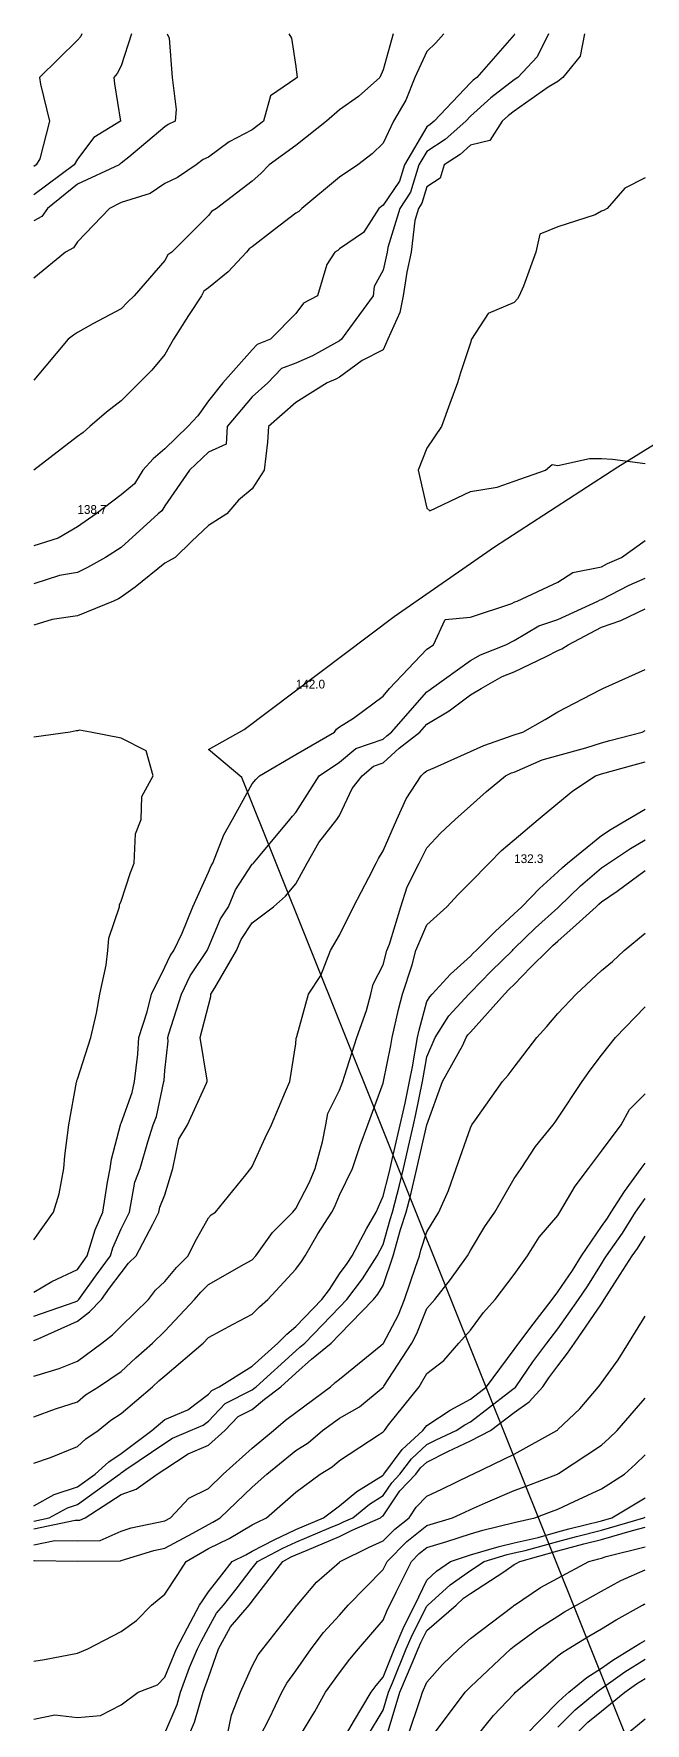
# Model space of a CAD drawing. Extents: x 0 to 210, y 0 to 386.
# Drawn here: x 0 to 70, y 191.5 to 385 of the extents above; entities that cross this region are included whole.
import ezdxf

# ---------------------------------------------------------------- set-up
doc = ezdxf.new("R2010")
doc.units = 0
for name, color, linetype in [('CONTOURS_MAJEURES', 3, 'CONTINUOUS'), ('CONTOURS_MINEURES', 8, 'CONTINUOUS'), ('PARCELLE', 4, 'CONTINUOUS'), ('POINTS_COTES', 7, 'CONTINUOUS')]:
    doc.layers.add(name, color=color, linetype=linetype)

msp = doc.modelspace()

# ---------------------------------------------------------------- linework, layer by layer
at = {"layer": 'CONTOURS_MAJEURES'}
for points in [[(11.206, 384.999), (9.995, 381.343), (9.533, 380.464), (9.149, 380.002), (9.242, 379.248), (9.916, 374.995), (6.865, 373.129), (4.999, 370.632), (4.608, 369.998), (0.003, 366.559)], [(58.923, 384.999), (57.643, 382.358), (55.406, 380.002), (55.003, 379.716), (52.338, 377.66), (49.996, 375.568), (49.453, 374.995), (47.104, 372.89), (45, 371.523), (44.1, 369.998), (43.147, 366.855), (41.904, 365.002), (40.528, 360.52), (40.47, 359.995), (40.004, 357.923), (38.968, 356.032), (38.848, 354.998), (35.712, 350.715), (35.222, 350.002), (34.997, 349.835), (31.898, 348.105), (30.001, 347.273), (28.363, 346.643), (26.797, 345.005), (25.005, 343.401), (22.155, 339.998), (22.008, 337.992), (19.998, 337.088), (17.816, 335.001), (15.002, 330.921), (14.66, 330.346), (14.237, 330.005), (9.995, 326.138), (8.196, 324.998), (6.141, 323.856), (4.999, 323.297), (2.949, 322.948), (0.003, 322)], [(0.003, 238.077), (4.745, 239.749), (4.999, 239.862), (5.078, 239.924), (5.155, 240.003), (7.162, 242.837), (8.772, 245), (9.057, 245.938), (9.995, 248.106), (10.942, 249.996), (11.569, 253.43), (12.198, 255.004), (13.055, 258.057), (13.684, 260), (14.034, 260.966), (14.901, 264.996), (14.911, 265.087), (15.002, 266.248), (15.403, 269.602), (15.337, 270.004), (15.451, 270.454), (16.926, 275), (17.912, 277.086), (19.845, 279.997), (19.998, 280.315), (21.391, 283.611), (22.306, 285.004), (23.085, 286.919), (25.005, 289.86), (25.079, 289.926), (25.142, 290.001), (25.913, 290.909), (29.309, 294.997), (29.623, 295.376), (30.001, 295.774), (32.691, 300.004), (34.997, 301.559), (36.882, 303.12), (40.004, 304.209), (40.416, 304.588), (40.944, 305.001), (45, 309.627), (45.233, 309.764), (45.543, 309.997), (49.996, 313.205), (51.142, 313.859), (54.036, 315.005), (55.003, 315.487), (57.815, 317.189), (59.999, 317.901), (64.598, 320.001), (64.839, 320.157), (64.995, 320.189), (68.167, 321.832), (70.002, 322.623)], [(0.003, 214.626), (1.754, 214.999), (3.848, 216.15), (4.999, 216.524), (9.827, 219.996), (9.916, 220.075), (9.995, 220.13), (10.531, 220.532), (15.002, 223.53), (15.897, 224.106), (17.941, 225.003), (19.382, 225.619), (19.998, 226.083), (21.902, 228.1), (25.005, 229.641), (25.199, 229.805), (25.456, 229.999), (30.001, 234.125), (30.46, 234.537), (31.024, 234.996), (34.997, 239.127), (35.852, 240.003), (37.623, 242.379), (39.313, 245), (40.004, 246.289), (40.813, 249.187), (41.074, 249.996), (41.886, 253.117), (42.327, 255.004), (43.025, 258.025), (43.481, 260), (43.76, 261.24), (44.496, 264.996), (44.581, 265.416), (45, 267.787), (45.956, 270.004), (47.509, 272.491), (49.828, 275), (49.909, 275.088), (49.996, 275.167), (52.386, 277.612), (54.796, 279.997), (54.899, 280.1), (55.003, 280.195), (57.43, 282.571), (59.999, 284.889), (60.06, 284.943), (60.127, 285.004), (62.612, 287.387), (64.995, 289.454), (65.782, 290.001), (68.333, 291.666), (70.002, 292.658)], [(15.002, 190.329), (16.401, 193.6), (16.804, 195.003), (17.845, 197.846), (18.731, 199.999), (19.168, 200.829), (19.998, 202.385), (20.92, 204.075), (21.706, 204.995), (23.178, 206.822), (25.005, 209.212), (25.611, 210.003), (28.5, 211.504), (30.001, 212.217), (33.798, 213.8), (34.997, 214.304), (35.463, 214.534), (36.518, 214.999), (38.426, 216.574), (40.004, 217.555), (40.986, 219.013), (41.925, 219.996), (43.229, 221.77), (45, 223.401), (46.058, 223.943), (48.345, 225.003), (49.34, 225.659), (49.996, 226.007), (54.335, 229.333), (55.003, 229.832), (55.1, 229.902), (55.188, 229.999), (57.133, 232.865), (58.742, 234.996), (59.999, 236.651), (62.348, 240.003), (63.435, 241.564), (64.995, 244.083), (65.35, 244.645), (65.584, 245), (67.403, 247.593), (68.905, 249.996), (69.337, 250.66), (70.002, 251.584)], [(38.223, 189.995), (40.004, 192.948), (40.623, 195.003), (41.084, 196.083), (42.65, 199.999), (43.353, 201.645), (45, 204.883), (45.129, 204.995), (47.66, 207.336), (49.996, 208.975), (51.583, 210.003), (54.217, 210.787), (55.003, 210.981), (56.259, 211.259), (59.999, 212.284), (62.13, 212.868), (64.995, 213.582), (69.855, 214.999), (70.002, 215.086)], [(59.999, 191.019), (61.997, 193), (64.426, 195.003), (64.738, 195.259), (64.995, 195.425), (67.655, 197.344), (70.002, 198.788)]]:
    msp.add_lwpolyline(points, dxfattribs=at)
at = {"layer": 'CONTOURS_MINEURES'}
for points in [[(5.511, 384.999), (5.335, 384.663), (4.999, 384.258), (0.663, 380.002), (0.78, 379.223), (1.781, 374.995), (0.684, 370.68), (0.263, 369.998), (0.003, 369.804)], [(15.285, 384.999), (15.51, 384.491), (15.86, 380.002), (16.32, 376.316), (16.203, 374.995), (15.383, 374.614), (15.002, 374.331), (10.866, 370.867), (9.995, 370.192), (9.875, 370.119), (9.785, 369.998), (4.999, 367.78), (1.568, 365.002), (0.937, 364.065), (0.003, 363.579)], [(29.183, 384.999), (29.496, 384.493), (30.001, 381.251), (30.165, 380.002), (30.001, 379.868), (27.119, 377.883), (26.296, 374.995), (25.005, 374.006), (22.382, 372.616), (19.998, 370.88), (19.396, 370.6), (18.584, 369.998), (16.468, 368.532), (15.002, 367.841), (13.31, 366.69), (9.995, 365.684), (8.671, 365.002), (4.999, 361.157), (4.532, 360.463), (3.632, 359.995), (0.003, 356.997)], [(41.131, 384.999), (40.004, 380.851), (39.631, 380.002), (37.187, 377.811), (34.997, 376.288), (33.498, 374.995), (30.001, 372.205), (26.952, 369.998), (26.004, 368.999), (25.005, 368.13), (20.903, 365.002), (20.362, 364.638), (19.998, 364.167), (15.793, 359.995), (15.333, 359.663), (15.002, 359.043), (11.492, 354.998), (10.725, 354.27), (9.995, 353.473), (6.775, 351.778), (4.999, 350.763), (4.529, 350.472), (3.919, 350.002), (0.003, 345.328)], [(46.943, 384.999), (46.05, 383.948), (45, 382.958), (43.646, 380.002), (42.597, 377.403), (41.204, 374.995), (40.004, 372.451), (38.746, 371.253), (37.096, 369.998), (34.997, 368.586), (30.696, 365.002), (30.358, 364.644), (30.001, 364.468), (27.578, 362.574), (25.005, 360.603), (24.641, 360.358), (24.36, 359.995), (22.256, 357.741), (19.998, 355.89), (19.48, 355.516), (19.202, 354.998), (17.727, 352.727), (16.014, 350.002), (15.002, 348.259), (13.526, 346.478), (12.081, 345.005), (9.995, 342.94), (8.339, 341.657), (6.435, 339.998), (5.663, 339.334), (4.999, 338.849), (0.003, 335.001)], [(55.08, 384.999), (55.054, 384.947), (55.003, 384.892), (50.738, 380.002), (50.319, 379.679), (49.996, 379.391), (45.832, 374.995), (45.393, 374.601), (45, 374.346), (42.435, 369.998), (41.869, 368.133), (40.004, 365.352), (39.512, 365.002), (37.745, 362.253), (34.997, 360.362), (34.818, 360.173), (34.457, 359.995), (33.569, 358.567), (32.499, 354.998), (30.862, 354.137), (30.001, 352.959), (27.103, 350.002), (25.588, 349.419), (25.005, 348.809), (21.65, 345.005), (19.998, 342.94), (18.768, 341.23), (17.65, 339.998), (15.002, 337.452), (13.686, 336.315), (12.474, 335.001), (11.55, 333.45), (9.995, 332.194), (7.13, 330.005), (4.999, 328.508), (2.793, 327.209), (0.003, 326.324)], [(63.047, 384.999), (62.55, 382.447), (60.575, 380.002), (59.999, 379.538), (58.902, 378.903), (55.003, 376.139), (54.357, 375.641), (53.633, 374.995), (52.212, 372.783), (49.996, 372.237), (48.815, 371.179), (46.998, 369.998), (46.542, 368.456), (45, 367.473), (44.425, 365.577), (44.039, 365.002), (43.612, 363.611), (43.215, 359.995), (42.697, 357.691), (42.305, 354.998), (41.912, 353.09), (40.547, 350.002), (40.004, 348.793), (37.581, 347.584), (34.997, 345.671), (34.569, 345.433), (33.594, 345.005), (30.001, 342.774), (26.855, 339.998), (26.768, 338.234), (26.385, 335.001), (25.005, 332.86), (23.447, 331.559), (22.084, 330.005), (19.998, 328.652), (18.111, 326.888), (16.198, 324.998), (15.414, 324.585), (15.002, 324.373), (11.597, 321.6), (9.995, 320.445), (9.709, 320.287), (9.126, 320.001), (4.999, 318.321), (2.094, 317.91), (0.003, 317.248)], [(70.002, 368.48), (67.688, 367.311), (65.631, 365.002), (65.23, 364.766), (64.995, 364.662), (64.268, 364.274), (59.999, 362.9), (57.957, 362.041), (57.474, 359.995), (56.085, 356.081), (55.563, 354.998), (55.372, 354.629), (55.003, 354.225), (52.04, 352.958), (50.133, 350.002), (49.996, 349.602), (48.847, 346.154), (48.523, 345.005), (47.651, 342.655), (46.665, 339.998), (45, 337.547), (44.001, 335.001), (45, 330.65), (45.35, 330.356), (49.996, 332.549), (53.056, 333.058), (55.003, 333.734), (58.571, 335.001), (59.339, 335.661), (59.999, 335.544), (63.635, 336.361), (64.995, 336.328), (66.276, 336.28), (70.002, 335.778)], [(0.003, 240.827), (2.084, 242.085), (4.999, 243.457), (5.639, 244.36), (6.115, 245), (7.018, 247.977), (7.891, 249.996), (8.434, 253.439), (8.753, 255.004), (8.904, 256.095), (9.934, 260), (9.945, 260.05), (9.995, 260.208), (11.267, 263.727), (11.541, 264.996), (11.895, 268.103), (12.043, 270.004), (12.971, 272.973), (13.486, 275), (15.002, 278.07), (15.621, 279.378), (16.031, 279.997), (16.986, 281.985), (18.201, 285.004), (19.998, 288.944), (20.304, 289.695), (20.503, 290.001), (21.777, 293.222), (22.757, 294.997), (25.005, 299.077), (25.425, 299.584), (25.824, 300.004), (30.001, 302.455), (34.414, 305.001), (34.661, 305.337), (34.997, 305.604), (36.59, 306.591), (40.004, 309.126), (40.717, 309.997), (45, 314.504), (45.78, 315.005), (47.095, 317.906), (49.996, 318.179), (54.739, 319.738), (55.003, 319.87), (55.085, 319.919), (55.336, 320.001), (59.999, 322.165), (61.716, 323.28), (64.995, 323.946), (65.689, 324.305), (67.293, 324.998), (70.002, 326.942)], [(0.003, 235.326), (0.511, 235.505), (4.999, 237.511), (6.393, 238.607), (7.757, 240.003), (8.685, 241.313), (9.995, 243.073), (10.835, 244.162), (11.706, 245), (13.649, 248.646), (14.325, 249.996), (14.43, 250.568), (15.002, 251.999), (15.91, 255.004), (16.625, 258.376), (17.6, 260), (19.777, 264.776), (19.848, 264.996), (19.864, 265.131), (19.066, 270.004), (19.998, 273.678), (20.274, 274.724), (20.29, 275), (20.725, 275.726), (23.224, 279.997), (23.753, 281.249), (25.005, 283.156), (27.463, 285.004), (28.808, 286.197), (30.001, 287.625), (31.318, 290.001), (32.644, 292.354), (34.688, 294.997), (34.997, 295.466), (36.463, 298.538), (37.59, 300.004), (38.909, 301.097), (40.004, 301.479), (41.84, 303.165), (44.189, 305.001), (45, 305.926), (47.568, 307.429), (49.996, 309.26), (51.23, 309.997), (53.633, 311.367), (55.003, 311.91), (58.666, 313.669), (59.999, 314.337), (60.457, 314.545), (61.188, 315.005), (64.995, 317.016), (67.197, 317.804), (70.002, 319.117)], [(0.003, 231.223), (2.911, 232.088), (4.999, 232.958), (7.781, 234.996), (9.022, 235.971), (9.995, 236.967), (13.131, 240.003), (13.944, 241.058), (15.002, 242.075), (16.345, 243.656), (17.681, 245), (18.421, 246.577), (19.998, 249.365), (20.301, 249.693), (20.799, 249.996), (24.289, 254.288), (24.855, 255.004), (25.005, 255.247), (26.492, 258.513), (27.219, 260), (28.825, 263.821), (29.312, 264.996), (30.001, 269.289), (30.055, 269.95), (30.085, 270.004), (30.136, 270.139), (31.47, 275), (32.868, 277.129), (33.973, 279.997), (34.35, 280.645), (34.997, 281.735), (36.609, 285.004), (38.359, 288.359), (39.193, 290.001), (39.473, 290.53), (40.004, 291.385), (41.573, 294.997), (42.637, 297.365), (44.345, 300.004), (44.687, 300.318), (45, 300.562), (45.931, 300.936), (49.996, 302.77), (51.517, 303.483), (55.003, 304.682), (55.225, 304.778), (56.002, 305.001), (58.536, 306.463), (59.999, 307.307), (64.834, 309.836), (64.995, 309.923), (65.156, 309.997), (70.002, 312.159)], [(0.003, 246.845), (2.241, 249.996), (2.896, 252.103), (3.424, 255.004), (3.559, 256.444), (4.01, 260), (4.906, 264.903), (4.915, 264.996), (4.92, 265.075), (4.999, 265.235), (6.521, 270.004), (7.178, 272.821), (7.557, 275), (8.288, 278.29), (8.46, 279.997), (8.579, 281.416), (9.821, 285.004), (9.797, 285.202), (9.995, 285.629), (11.077, 288.921), (11.493, 290.001), (11.664, 293.332), (12.301, 294.997), (12.39, 297.61), (13.667, 300.004), (12.856, 302.86), (9.995, 304.315), (6.498, 305.001), (5.216, 305.218), (4.999, 305.166), (4.859, 305.141), (4.166, 305.001), (0.003, 304.406)], [(0.003, 226.578), (2.481, 227.482), (4.999, 228.299), (5.932, 229.066), (7.422, 229.999), (9.995, 231.767), (11.668, 233.326), (13.579, 234.996), (15.002, 236.372), (18.419, 240.003), (19.144, 240.857), (19.998, 241.716), (24.07, 244.067), (25.005, 244.565), (25.409, 245), (27.317, 247.684), (29.661, 249.996), (30.001, 250.421), (31.551, 253.45), (32.203, 255.004), (33.067, 258.07), (33.446, 260), (33.67, 261.327), (34.997, 263.997), (35.395, 264.996), (35.584, 265.584), (36.981, 270.004), (38.112, 273.113), (38.577, 275), (38.874, 276.128), (40.004, 278.353), (40.42, 279.997), (40.73, 280.725), (42.038, 285.004), (42.733, 287.271), (44.136, 290.001), (45, 291.745), (46.567, 293.43), (48.252, 294.997), (49.996, 296.567), (51.814, 298.186), (54.011, 300.004), (54.686, 300.321), (55.003, 300.43), (58.19, 301.813), (59.999, 302.331), (63.207, 303.213), (64.995, 303.787), (65.943, 304.054), (69.659, 305.001), (70.002, 305.173)], [(0.003, 221.261), (1.918, 221.915), (4.999, 223.16), (5.972, 224.028), (7.354, 225.003), (8.803, 226.195), (9.995, 226.941), (13.599, 229.999), (14.324, 230.675), (15.002, 231.267), (19.384, 234.996), (19.998, 235.653), (22.838, 237.162), (25.005, 238.334), (25.835, 239.171), (26.794, 240.003), (30.001, 243.493), (30.655, 244.345), (31.073, 245), (32.53, 247.529), (34.128, 249.996), (34.423, 250.572), (34.997, 251.941), (36.499, 255.004), (37.366, 257.636), (38.253, 260), (40.004, 264.794), (40.041, 264.959), (40.048, 264.996), (40.89, 269.116), (41.046, 270.004), (41.768, 273.236), (42.232, 275), (43.327, 278.324), (43.751, 279.997), (45, 282.931), (47.282, 285.004), (48.603, 286.397), (49.996, 287.815), (52.129, 290.001), (53.56, 291.441), (55.003, 292.66), (57.762, 294.997), (59.999, 296.88), (61.708, 298.291), (64.329, 300.004), (64.995, 300.219), (68.733, 301.271), (70.002, 301.594)], [(0.003, 216.383), (2.334, 217.664), (4.999, 218.531), (7.036, 219.996), (8.601, 221.392), (9.995, 222.376), (13.503, 225.003), (15.002, 226.258), (17.623, 227.378), (19.998, 229.167), (20.403, 229.596), (21.216, 229.999), (25.005, 232.357), (27.94, 234.996), (28.967, 236.032), (30.001, 236.929), (32.965, 240.003), (33.848, 241.153), (34.997, 242.952), (35.872, 244.126), (36.436, 245), (38.087, 248.084), (39.191, 249.996), (40.004, 251.844), (40.656, 254.35), (40.809, 255.004), (41.05, 256.05), (41.963, 260), (42.52, 262.48), (43.013, 264.996), (43.351, 266.649), (43.943, 270.004), (44.135, 270.868), (45, 274.149), (45.327, 274.673), (45.63, 275), (47.727, 277.269), (49.996, 279.331), (50.325, 279.668), (50.658, 279.997), (52.83, 282.169), (55.003, 284.17), (55.424, 284.582), (55.892, 285.004), (57.901, 287.102), (59.999, 288.977), (60.521, 289.478), (61.124, 290.001), (64.995, 293.16), (66.107, 293.887), (67.975, 294.997), (70.002, 296.188)], [(0.003, 213.716), (4.721, 214.722), (4.999, 214.717), (5.278, 214.72), (5.9, 214.999), (9.995, 217.682), (11.725, 218.269), (14.123, 219.996), (15.002, 220.585), (17.688, 222.311), (19.998, 223.325), (21.89, 225.003), (23.401, 226.604), (25.005, 227.4), (26.411, 228.593), (28.279, 229.999), (30.001, 231.562), (31.81, 233.186), (34.034, 234.996), (34.997, 235.997), (38.905, 240.003), (39.373, 240.632), (40.004, 241.609), (41.144, 245), (41.986, 248.014), (42.626, 249.996), (43.117, 251.883), (43.846, 255.004), (45, 260), (46.792, 264.996), (49.122, 269.128), (49.5, 270.004), (49.69, 270.309), (49.996, 270.64), (53.904, 275), (54.446, 275.555), (55.003, 276.106), (56.924, 278.075), (58.861, 279.997), (59.437, 280.56), (59.999, 281.067), (62.091, 282.908), (64.397, 285.004), (64.702, 285.297), (64.995, 285.551), (66.792, 286.798), (70.002, 289.145)], [(0.003, 211.896), (2.408, 212.408), (4.999, 212.366), (7.608, 212.39), (9.995, 213.463), (11.166, 213.83), (15.002, 214.656), (15.656, 214.999), (17.76, 217.237), (19.998, 218.361), (21.699, 219.996), (25.005, 222.987), (27.463, 225.003), (28.837, 226.167), (30.001, 227.044), (33.969, 229.999), (34.511, 230.486), (34.997, 230.881), (39.74, 234.733), (40.004, 234.946), (40.036, 234.996), (41.747, 238.256), (42.435, 240.003), (43.711, 243.711), (44.145, 245), (44.331, 245.668), (45, 247.738), (46.373, 249.996), (47.498, 252.5), (48.367, 255.004), (49.996, 259.688), (50.171, 260), (50.585, 260.588), (53.662, 264.996), (54.307, 265.692), (55.003, 266.612), (57.583, 270.004), (58.728, 271.275), (59.999, 272.759), (62.102, 275), (64.995, 277.681), (66.252, 278.742), (67.613, 279.997), (70.002, 281.984)], [(0.003, 210.076), (0.095, 210.095), (4.999, 210.015), (9.937, 210.061), (9.995, 210.087), (13.74, 211.262), (15.002, 211.533), (18.223, 213.224), (19.998, 214.248), (20.505, 214.493), (21.35, 214.999), (25.005, 218.506), (26.679, 219.996), (30.001, 222.709), (31.424, 223.576), (33.075, 225.003), (34.997, 226.421), (37.29, 227.711), (40.004, 229.948), (40.045, 229.999), (40.096, 230.092), (43.28, 234.996), (43.873, 236.125), (45, 238.987), (45.911, 240.003), (47.706, 242.293), (49.639, 245), (49.996, 245.631), (51.643, 248.352), (52.773, 249.996), (55.003, 253.863), (55.813, 255.004), (57.46, 257.543), (59.455, 260), (59.695, 260.304), (59.999, 260.763), (62.769, 264.996), (63.706, 266.288), (64.995, 267.989), (66.584, 270.004), (70.002, 273.516)], [(0.003, 198.58), (1.233, 198.769), (4.999, 199.508), (6.174, 199.999), (9.995, 201.982), (11.769, 203.225), (13.495, 204.995), (15.002, 206.247), (16.483, 208.518), (17.464, 210.003), (19.998, 211.464), (22.384, 212.618), (25.005, 214.189), (25.538, 214.466), (26.66, 214.999), (30.001, 217.927), (32.788, 219.996), (34.162, 220.832), (34.997, 221.554), (39.555, 224.555), (40.004, 224.854), (40.067, 224.94), (40.136, 225.003), (40.628, 225.628), (44.14, 229.999), (45, 231.542), (46.965, 233.031), (48.669, 234.996), (49.996, 236.503), (51.5, 238.499), (52.821, 240.003), (55.003, 242.879), (56.512, 245), (57.86, 247.138), (59.999, 249.639), (60.235, 249.996), (61.993, 253.004), (63.516, 255.004), (64.995, 256.993), (67.235, 260), (68.212, 261.786), (70.002, 263.557)], [(0.003, 191.936), (2.428, 192.426), (4.999, 192.118), (7.647, 192.349), (9.995, 193.561), (11.936, 195.003), (14.158, 195.845), (15.002, 196.745), (16.34, 199.999), (17.602, 202.395), (18.989, 204.995), (19.388, 205.607), (19.998, 206.53), (21.547, 208.453), (22.731, 210.003), (24.263, 210.743), (25.005, 211.188), (27.513, 212.491), (30.001, 213.674), (33.18, 214.999), (34.997, 216.359), (36.991, 218.006), (40.004, 219.879), (40.05, 219.949), (40.095, 219.996), (42.175, 222.827), (44.538, 225.003), (45, 225.589), (47.658, 227.341), (49.996, 228.583), (51.844, 229.999), (55.003, 234.269), (55.297, 234.702), (55.518, 234.996), (57.163, 237.161), (59.343, 240.003), (59.999, 240.9), (61.682, 243.317), (62.724, 245), (64.995, 248.359), (65.67, 249.322), (66.092, 249.996), (67.634, 252.364), (69.533, 255.004), (70.002, 255.609)], [(17.714, 189.995), (18.399, 191.597), (19.38, 195.003), (19.998, 196.691), (21.151, 199.999), (22.509, 202.489), (24.651, 204.995), (24.809, 205.191), (25.005, 205.447), (28.499, 210.003), (29.487, 210.516), (30.001, 210.76), (31.3, 211.302), (34.997, 212.856), (36.436, 213.563), (39.687, 214.999), (39.86, 215.142), (40.004, 215.232), (41.922, 218.078), (43.755, 219.996), (44.283, 220.714), (45, 221.374), (47.397, 222.6), (49.996, 223.805), (52.275, 225.003), (55.003, 227.041), (56.717, 228.285), (58.272, 229.999), (58.97, 231.028), (59.999, 232.391), (61.123, 233.871), (61.915, 234.996), (64.995, 239.498), (65.313, 240.003), (67.125, 242.874), (68.529, 245), (69.135, 245.864), (70.002, 247.25)], [(22.151, 189.995), (22.628, 192.372), (23.654, 195.003), (25.005, 198.01), (25.704, 199.299), (26.218, 199.999), (30.001, 204.816), (30.078, 204.918), (30.149, 204.995), (32.371, 207.627), (34.997, 209.913), (35.085, 210.003), (38.38, 211.623), (40.004, 212.34), (41.326, 213.677), (42.979, 214.999), (43.793, 216.206), (45, 217.469), (46.731, 218.265), (49.996, 219.878), (50.264, 219.996), (55.003, 222.274), (59.883, 225.003), (59.95, 225.052), (59.999, 225.105), (62.514, 227.484), (64.67, 229.999), (64.81, 230.184), (64.995, 230.446), (66.915, 233.08), (68.109, 234.996), (70.002, 238.101)], [(25.919, 189.995), (26.956, 191.95), (28.394, 195.003), (28.959, 196.044), (30.001, 197.462), (31.774, 199.999), (33.152, 201.844), (34.997, 203.842), (35.987, 204.995), (40.004, 209.08), (40.46, 210.003), (42.717, 212.285), (45, 214.11), (47.956, 214.999), (49.353, 215.642), (49.996, 215.959), (51.711, 216.711), (55.003, 218.109), (56.368, 218.63), (59.946, 219.996), (59.999, 220.021), (60.083, 220.08), (64.995, 223.334), (65.867, 224.131), (66.787, 225.003), (70.002, 228.715)], [(30.443, 189.995), (32.186, 192.813), (33.381, 195.003), (34.997, 197.242), (36.203, 198.795), (37.174, 199.999), (40.004, 203.288), (40.515, 204.484), (40.774, 204.995), (41.486, 206.481), (43.228, 210.003), (44.109, 210.894), (45, 211.606), (47.292, 212.295), (49.996, 213.168), (51.409, 213.589), (55.003, 214.475), (57.369, 214.999), (59.273, 215.725), (59.999, 216.002), (61.863, 216.864), (64.995, 218.323), (67.64, 219.996), (68.874, 221.123), (70.002, 222.192)], [(35.642, 189.995), (36.622, 191.621), (38.611, 195.003), (39.219, 195.785), (40.004, 196.758), (41.3, 199.999), (42.407, 202.592), (43.629, 204.995), (45, 207.857), (46.113, 208.887), (47.704, 210.003), (49.996, 210.743), (53.281, 211.721), (55.003, 212.146), (57.755, 212.755), (59.999, 213.37), (61.278, 213.72), (64.995, 214.648), (66.201, 214.999), (70.002, 217.268)], [(40.577, 190.57), (41.914, 195.003), (43.334, 198.333), (44.001, 199.999), (44.3, 200.699), (45, 202.076), (48.352, 204.995), (49.207, 205.786), (49.996, 206.339), (53.807, 208.807), (55.003, 209.63), (55.225, 209.78), (55.637, 210.003), (59.999, 211.198), (62.983, 212.015), (64.995, 212.517), (68.554, 213.554), (70.002, 213.921)], [(42.839, 189.995), (44.278, 194.279), (44.496, 195.003), (45, 196.183), (46.809, 198.19), (48.66, 199.999), (49.996, 201.178), (54.896, 204.889), (55.003, 204.972), (55.016, 204.982), (55.037, 204.995), (58, 206.998), (59.999, 208.077), (63.567, 210.003), (64.688, 210.31), (64.995, 210.386), (65.538, 210.545), (70.002, 211.676)], [(45.608, 189.995), (47.606, 192.608), (49.395, 195.003), (49.68, 195.318), (49.996, 195.627), (54.613, 199.999), (55.003, 200.302), (57.724, 202.274), (59.999, 203.746), (60.774, 204.22), (62.118, 204.995), (64.995, 206.581), (67.202, 207.795), (70.002, 209.017)], [(50.727, 189.995), (52.648, 192.35), (55.003, 194.849), (55.154, 195.003), (59.999, 199.166), (60.456, 199.542), (61.166, 199.999), (63.542, 201.452), (64.995, 202.29), (66.677, 203.316), (69.698, 204.995), (69.894, 205.103), (70.002, 205.15)], [(56.182, 189.995), (59.999, 193.864), (60.57, 194.43), (61.264, 195.003), (63.31, 196.687), (64.995, 197.77), (66.291, 198.706), (68.392, 199.999), (69.391, 200.608), (70.002, 200.948)], [(61.836, 189.995), (63.425, 191.569), (64.995, 192.864), (67.661, 195.003), (69.019, 195.983), (70.002, 196.587)], [(67.6, 189.995), (70.002, 191.965)]]:
    msp.add_lwpolyline(points, dxfattribs=at)
at = {"layer": 'PARCELLE'}
msp.add_lwpolyline([(133.138, 26.921), (23.803, 299.804), (20, 302.991), (24.097, 305.316), (41.279, 318.263), (52.75, 326.242), (66.88, 335.378), (88.957, 349.065), (98.227, 353.137), (106.909, 360.988), (109.144, 363.008), (109.376, 363.226), (111.305, 365.707), (114.251, 368.99), (117.806, 360.96), (193.746, 154.112)], dxfattribs=at)

# ---------------------------------------------------------------- texts
at = {"layer": 'POINTS_COTES'}
for s, p in [('138.7', (4.999, 330.005)), ('142.0', (30.001, 309.997)), ('132.3', (55.003, 290.001))]:
    msp.add_text(s, height=1, dxfattribs=at).set_placement(p)

doc.saveas('drawing.dxf')
